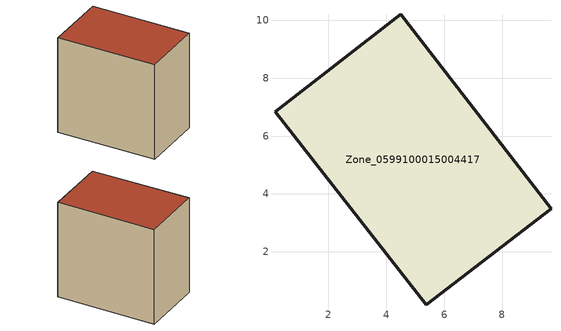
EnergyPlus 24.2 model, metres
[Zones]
Zone_0599100015004417
 floor ground (C_G): 4.5,10.21 9.69,3.5 5.38,0.17 0.15,6.85 z0.89
 wall outside (C_F): 9.69,3.5 4.5,10.21 0.15,6.85 5.38,0.17 9.69,3.5 z0.89:9.28
 roof outside (C_R): 0.15,6.85 5.38,0.17 9.69,3.5 4.5,10.21 z9.28
[BUILDING]
Pand.0599100015004417: North Axis=0; Terrain=City; Loads Convergence Tolerance Value=0.04; Temperature Convergence Tolerance Value=0.4; Solar Distribution=FullExterior; Maximum Number of Warmup Days=25; Minimum Number of Warmup Days=1
[Site:Location]
Rotterdam.The.Hague.AP_ZH_NLD Design_Conditions: Latitude=51.96; Longitude=4.45; Time Zone=1; Elevation=-4.5
[SITE:GROUNDTEMPERATURE:BUILDINGSURFACE]
18, 18, 18, 18, 18, 18, 18, 18, 18, 18, 18, 18
[MATERIAL] Thermal Absorptance=0.9; Solar Absorptance=0.7; Visible Absorptance=0.7
Name | Roughness | Thickness | Conductivity | Density | Specific Heat
G.TC.1975-1991 | MediumSmooth | 0.15 | 0.288461 | 540 | 1210
F.TC.1975-1991 | Rough | 0.3 | 0.230769 | 1920 | 840
R.TC.1975-1991 | MediumRough | 0.2 | 0.153846 | 1500 | 1000
[CONSTRUCTION]
C_G: G.TC.1975-1991
C_F: F.TC.1975-1991
C_R: R.TC.1975-1991
[ZONE]
Zone_0599100015004417: Type=1; Multiplier=1; Ceiling Height=Autocalculate; Volume=Autocalculate; Floor Area=autocalculate; Part of Total Floor Area=Yes
[ZONEINFILTRATION:DESIGNFLOWRATE]
Infil_Zone_0599100015004417: Zone or ZoneList or Space or SpaceList=Zone_0599100015004417; Schedule=AlwaysOn; Design Flow Rate Calculation Method=Flow/Area; Flow Rate per Floor Area=0.003; Constant Term Coefficient=1; Temperature Term Coefficient=0; Velocity Term Coefficient=0; Velocity Squared Term Coefficient=0
[HVACTEMPLATE:ZONE:IDEALLOADSAIRSYSTEM]
Zone_0599100015004417: Maximum Heating Supply Air Temperature=50; Minimum Cooling Supply Air Temperature=13; Maximum Heating Supply Air Humidity Ratio=0.0156; Minimum Cooling Supply Air Humidity Ratio=0.0077; Heating Limit=NoLimit; Cooling Limit=NoLimit; Dehumidification Control Type=ConstantSensibleHeatRatio; Cooling Sensible Heat Ratio=0.7; Dehumidification Setpoint=60; Humidification Control Type=None; Humidification Setpoint=30; Outdoor Air Method=None; Outdoor Air Flow Rate per Person=0.00944; Outdoor Air Flow Rate per Zone Floor Area=0; Outdoor Air Flow Rate per Zone=0; Demand Controlled Ventilation Type=None; Outdoor Air Economizer Type=NoEconomizer; Heat Recovery Type=None; Sensible Heat Recovery Effectiveness=0.7; Latent Heat Recovery Effectiveness=0.65
[ZONECONTROL:THERMOSTAT]
ThermostatControl_Zone_0599100015004417: Zone or ZoneList=Zone_0599100015004417; Control Type Schedule=DualSetpointControlType; Control 1=Thermostat_Zone_0599100015004417; Temperature Difference Between Cutout And Setpoint=0
[THERMOSTATSETPOINT:DUALSETPOINT]
Thermostat_Zone_0599100015004417: Heating Setpoint Temperature Schedule=HeatingSetpoint_Zone_0599100015004417; Cooling Setpoint Temperature Schedule=CoolingSetpoint_Zone_0599100015004417
[SCHEDULE:COMPACT]
HeatingSetpoint_Zone_0599100015004417: Through: 12/31, For: AllDays, Until: 24:00, 21
CoolingSetpoint_Zone_0599100015004417: Through: 12/31, For: AllDays, Until: 24:00, 24
DualSetpointControlType: Through: 12/31, For: AllDays, Until: 24:00, 4
AlwaysOn: Through: 12/31, For: AllDays, Until: 24:00, 1
